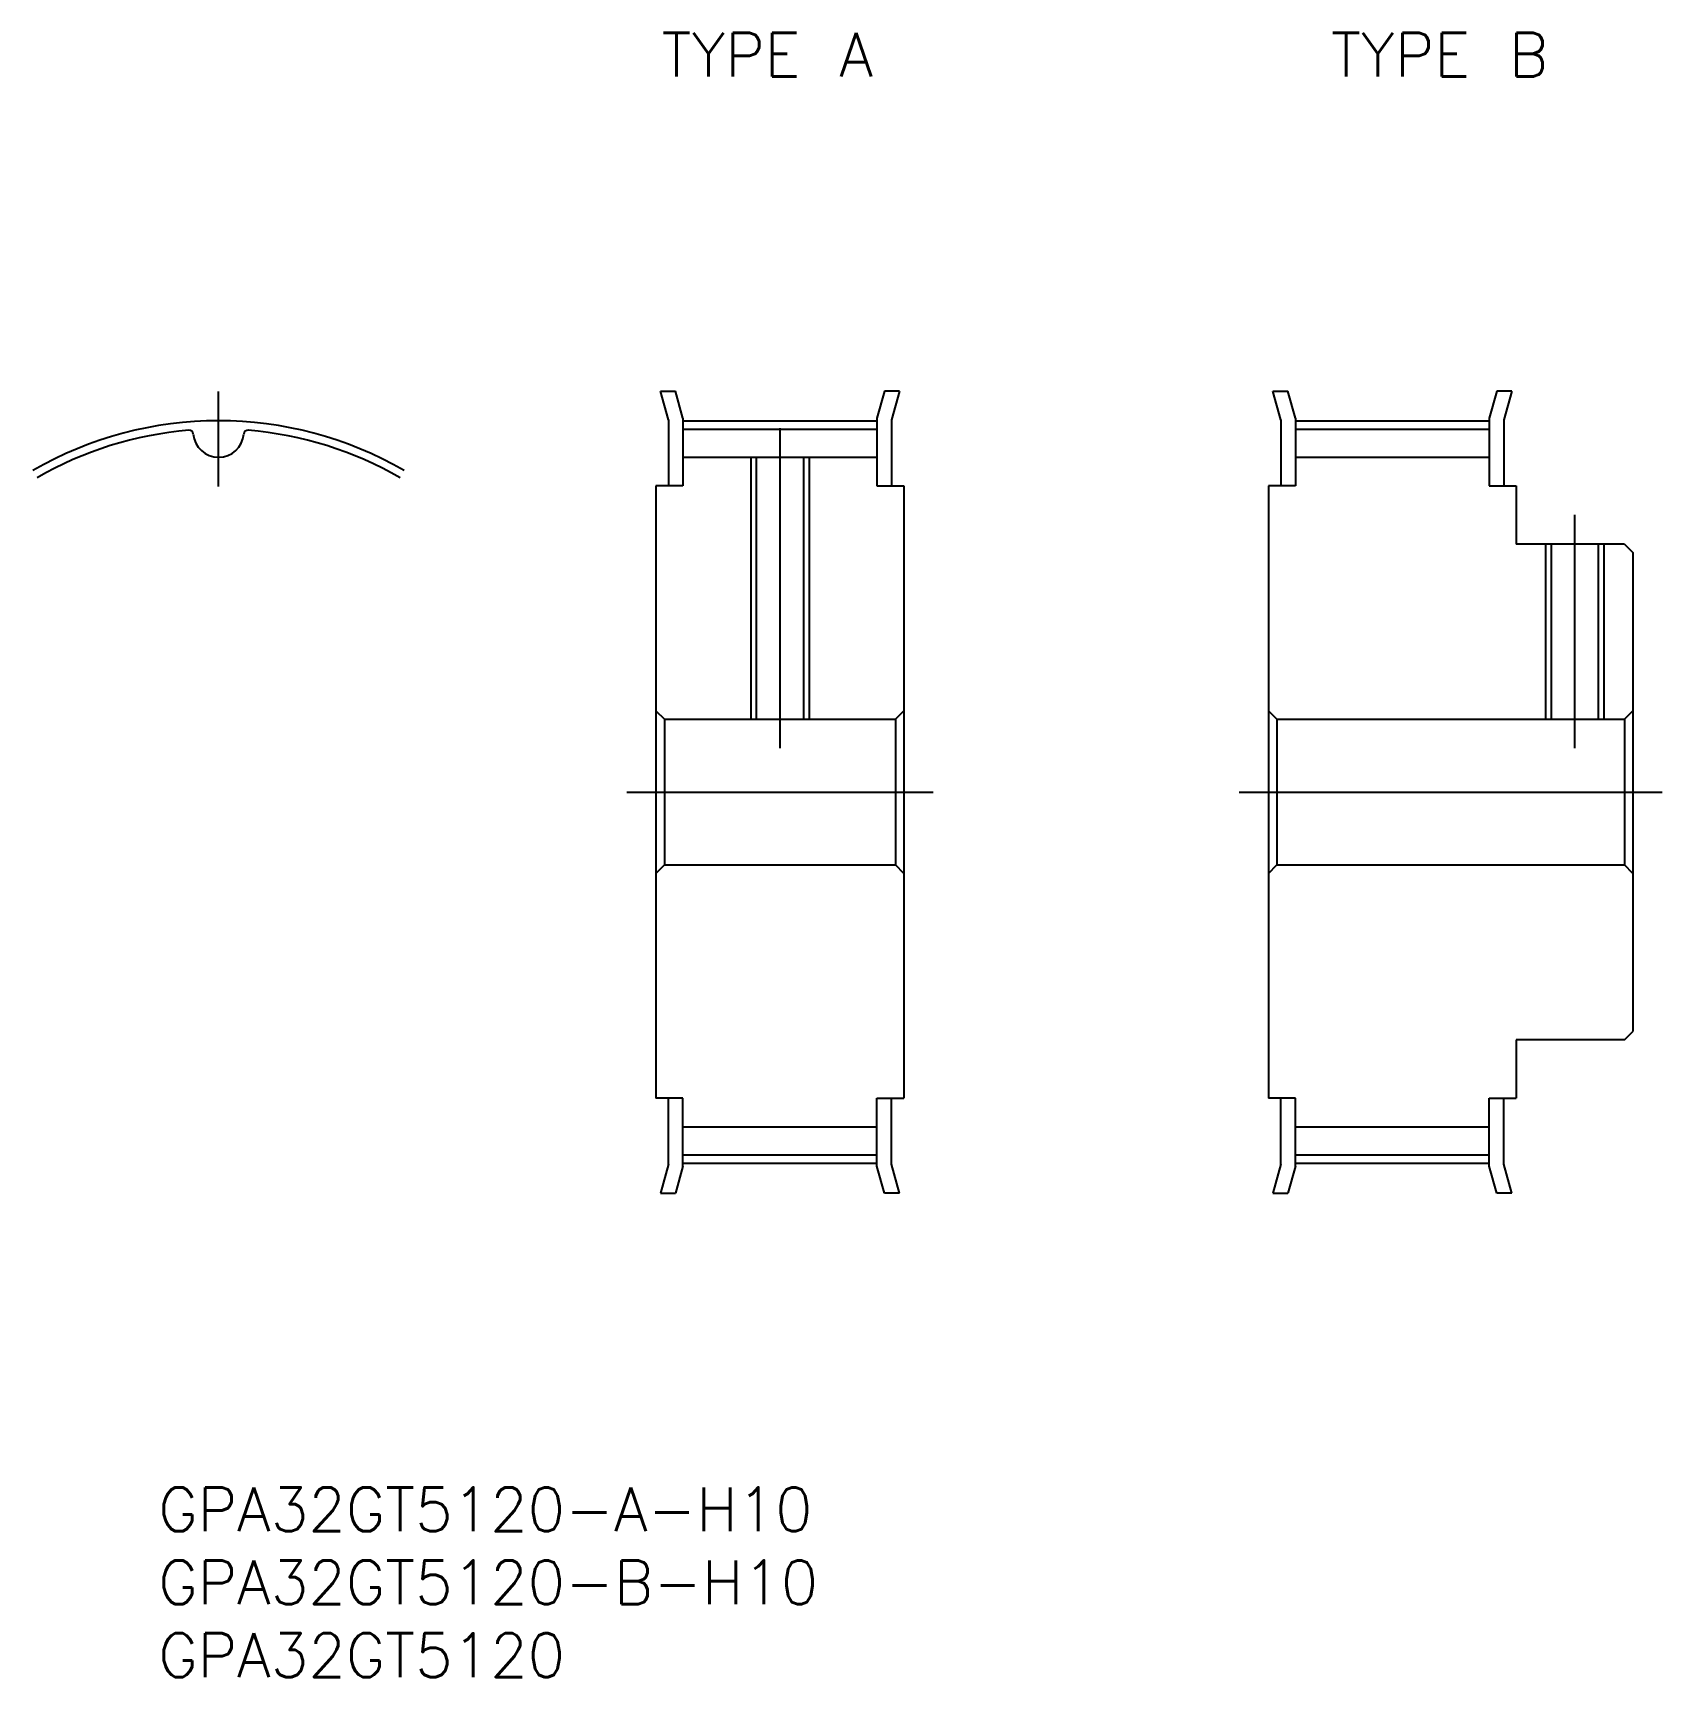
# Model space of a CAD drawing. Extents: x -13 to 99, y -61 to 52.
import ezdxf

# ---------------------------------------------------------------- set-up
doc = ezdxf.new("R2010")
doc.units = 0
doc.linetypes.add('CENTER', pattern=[50.8, 31.75, -6.35, 6.35, -6.35])
doc.layers.get('0').update_dxf_attribs({"linetype": 'CONTINUOUS'})
doc.layers.add('CENTER', color=1, linetype='CONTINUOUS')
doc.styles.get("Standard").update_dxf_attribs({"font": 'txt.shx', "height": 3, "bigfont": 'bigfont.shx'})

# ---------------------------------------------------------------- blocks, each defined once
blk = doc.blocks.new('*U2')
at = {"color": 7, "linetype": 'CONTINUOUS'}
blk.add_text('GPA32GT5120-B-H10', height=3, dxfattribs=at).set_placement((-4.13, -55.69))
blk = doc.blocks.new('*U3')
at = {"color": 7, "linetype": 'CONTINUOUS'}
blk.add_text('GPA32GT5120', height=3, dxfattribs=at).set_placement((-4.13, -60.69))
blk = doc.blocks.new('*U4')
at = {"color": 7, "linetype": 'CONTINUOUS'}
blk.add_text('TYPE A', height=3, dxfattribs=at).set_placement((30.38, 49.06))
blk = doc.blocks.new('*U5')
at = {"color": 7, "linetype": 'CONTINUOUS'}
blk.add_text('TYPE B', height=3, dxfattribs=at).set_placement((76.3, 49.06))
blk = doc.blocks.new('*U6')
at = {"color": 7, "linetype": 'CONTINUOUS'}
blk.add_text('GPA32GT5120-A-H10', height=3, dxfattribs=at).set_placement((-4.13, -50.69))

msp = doc.modelspace()

# ---------------------------------------------------------------- linework, layer by layer
at = {"color": 7, "linetype": 'CONTINUOUS'}
for p, q in [((30.3, 27.5), (31.34, 27.5)), ((30.85, 25.52), (30.3, 27.5)), ((31.85, 25.65), (31.34, 27.5)), ((45.66, 27.5), (45.15, 25.65)), ((46.7, 27.5), (45.66, 27.5)), ((46.7, 27.5), (46.15, 25.52)), ((72.3, 27.5), (73.34, 27.5)), ((72.85, 25.52), (72.3, 27.5)), ((73.85, 25.65), (73.34, 27.5)), ((87.66, 27.5), (87.15, 25.65)), ((88.7, 27.5), (87.66, 27.5)), ((88.7, 27.5), (88.15, 25.52)), ((30.85, 25.52), (30.85, 21)), ((31.85, 25.65), (31.85, 21)), ((31.85, 24.89), (45.15, 24.89)), ((45.15, 25.65), (45.15, 21)), ((46.15, 25.52), (46.15, 21)), ((72.85, 25.52), (72.85, 21)), ((73.85, 25.65), (73.85, 21)), ((73.85, 24.89), (87.15, 24.89)), ((87.15, 25.65), (87.15, 21)), ((88.15, 25.52), (88.15, 21)), ((31.85, 22.96), (45.15, 22.96)), ((36.88, 22.96), (36.88, 5)), ((40.12, 22.96), (40.12, 5)), ((73.85, 22.96), (87.15, 22.96)), ((30, 21), (30, -21)), ((31.85, 21), (30, 21)), ((45.15, 21), (47, 21)), ((47, 21), (47, -21)), ((72, 21), (72, -21)), ((73.85, 21), (72, 21)), ((87.15, 21), (89, 21)), ((89, 21), (89, 17)), ((96.42, 17), (89, 17)), ((91.38, 17), (91.38, 5)), ((94.62, 17), (94.62, 5)), ((96.42, 17), (97, 16.42)), ((97, 16.42), (97, -16.42)), ((30, 5.58), (30.58, 5)), ((30.58, 5), (46.42, 5)), ((30.58, 5), (30.58, -5)), ((47, 5.58), (46.42, 5)), ((46.42, 5), (46.42, -5)), ((72, 5.58), (72.58, 5)), ((72.58, 5), (96.42, 5)), ((72.58, 5), (72.58, -5)), ((97, 5.58), (96.42, 5)), ((96.42, 5), (96.42, -5)), ((30, -5.58), (30.58, -5)), ((30.58, -5), (46.42, -5)), ((47, -5.58), (46.42, -5)), ((72, -5.58), (72.58, -5)), ((72.58, -5), (96.42, -5)), ((97, -5.58), (96.42, -5)), ((96.42, -17), (97, -16.42)), ((96.42, -17), (89, -17)), ((89, -17), (89, -21)), ((31.85, -21), (30, -21)), ((30.85, -25.52), (30.85, -21)), ((31.85, -25.65), (31.85, -21)), ((45.15, -25.65), (45.15, -21)), ((45.15, -21), (47, -21)), ((46.15, -25.52), (46.15, -21)), ((73.85, -21), (72, -21)), ((72.85, -25.52), (72.85, -21)), ((73.85, -25.65), (73.85, -21)), ((87.15, -25.65), (87.15, -21)), ((87.15, -21), (89, -21)), ((88.15, -25.52), (88.15, -21)), ((31.85, -22.96), (45.15, -22.96)), ((73.85, -22.96), (87.15, -22.96)), ((30.85, -25.52), (30.3, -27.5)), ((31.85, -25.65), (31.34, -27.5)), ((31.85, -24.89), (45.15, -24.89)), ((45.66, -27.5), (45.15, -25.65)), ((46.7, -27.5), (46.15, -25.52)), ((72.85, -25.52), (72.3, -27.5)), ((73.85, -25.65), (73.34, -27.5)), ((73.85, -24.89), (87.15, -24.89)), ((87.66, -27.5), (87.15, -25.65)), ((88.7, -27.5), (88.15, -25.52)), ((30.3, -27.5), (31.34, -27.5)), ((46.7, -27.5), (45.66, -27.5)), ((72.3, -27.5), (73.34, -27.5)), ((88.7, -27.5), (87.66, -27.5))]:
    msp.add_line(p, q, dxfattribs=at)
at = {"color": 3, "linetype": 'CONTINUOUS'}
for p, q in [((36.5, 22.96), (36.5, 5)), ((40.5, 22.96), (40.5, 5)), ((91, 17), (91, 5)), ((95, 17), (95, 5))]:
    msp.add_line(p, q, dxfattribs=at)
at = {"color": 7, "linetype": 'CONTINUOUS'}
for centre, radius, start, end in [((0, 0), 24.89, 94.7056, 120), ((-2.02, 24.52), 0.29, 5.0799, 94.7056), ((2.02, 24.52), 0.289, 85.2944, 174.9201), ((0, 0), 24.89, 60, 85.2944), ((0, 24.7), 1.74, 185.0799, 354.9201)]:
    msp.add_arc(centre, radius, start, end, dxfattribs=at)
at = {"layer": 'CENTER', "color": 1, "linetype": 'CENTER'}
for p, q in [((0, 20.96), (0, 27.46)), ((31.85, 25.46), (45.15, 25.46)), ((38.5, 24.96), (38.5, 3)), ((73.85, 25.46), (87.15, 25.46)), ((93, 19), (93, 3)), ((28, 0), (49, 0)), ((70, 0), (99, 0)), ((31.85, -25.46), (45.15, -25.46)), ((73.85, -25.46), (87.15, -25.46))]:
    msp.add_line(p, q, dxfattribs=at)
msp.add_arc((0, 0), 25.46, 60, 120, dxfattribs=at)

# ---------------------------------------------------------------- block references
at = {"color": 7, "linetype": 'CONTINUOUS'}
for name in ['*U4', '*U5', '*U6', '*U2', '*U3']:
    msp.add_blockref(name, (0, 0), dxfattribs=at)

doc.saveas('drawing.dxf')
